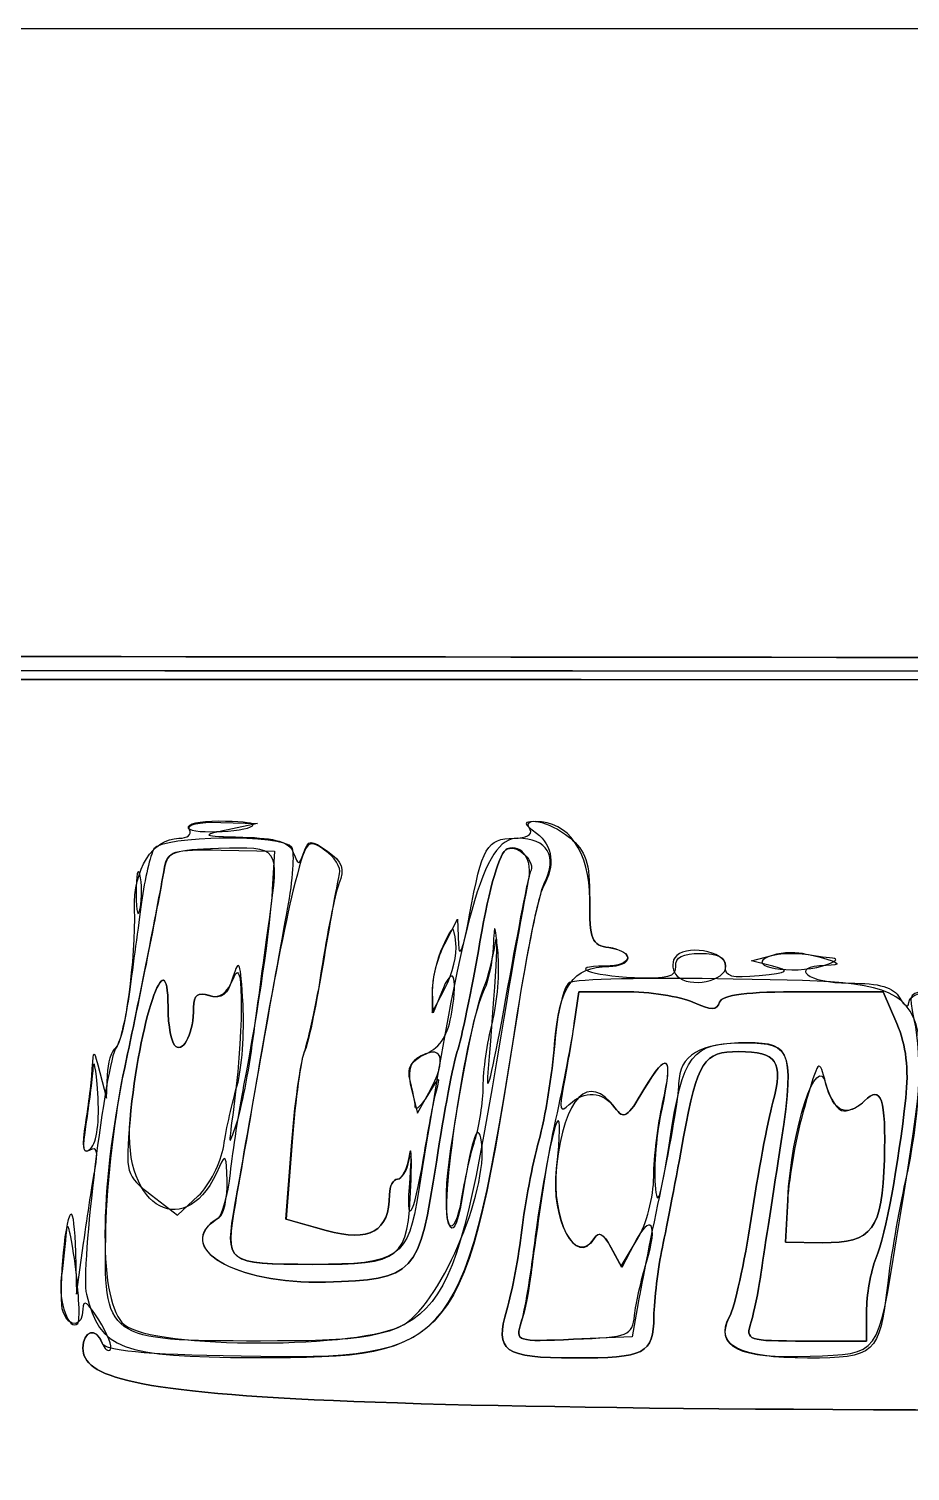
# Model space of a CAD drawing. Extents: x -50 to 355, y 0 to 300.
# Drawn here: x 127 to 158, y 248.9 to 299.6 of the extents above; entities that cross this region are included whole.
import ezdxf

# ---------------------------------------------------------------- set-up
doc = ezdxf.new("R2010")
doc.units = 0
doc.layers.get('0').update_dxf_attribs({"linetype": 'CONTINUOUS'})

msp = doc.modelspace()

# ---------------------------------------------------------------- linework, layer by layer
at = {"color": 7}
msp.add_lwpolyline([(-4.631827, 149.643706), (-4.631827, -0.356294), (145.368173, -0.356294), (295.368173, -0.356294), (295.368173, 149.643706), (295.368173, 299.643706), (145.368173, 299.643706), (-4.631827, 299.643706)], close=True, dxfattribs=at)
for points in [[(246.054172, 276.259456), (244.818173, 276.993706), (146.118173, 277.038706)], [(146.118173, 277.038706), (244.818173, 276.993706), (246.054173, 276.259456)], [(146.418172, 276.735706), (244.518172, 276.693706), (245.831423, 275.938456)], [(245.831422, 275.938456), (244.518172, 276.693706), (146.418173, 276.735706)], [(133.725172, 271.703956), (135.018172, 271.664956), (133.968173, 271.443706)], [(133.738672, 270.728956), (135.618173, 270.693706), (135.537172, 269.343706)], [(141.616672, 267.434206), (142.064422, 268.293706), (142.099672, 267.393706)], [(153.168172, 266.636956), (152.418172, 266.831206), (153.182422, 267.027706)], [(141.169672, 265.758706), (141.171922, 264.993706), (141.633922, 265.880206)], [(141.493673, 265.712206), (141.206422, 264.993706), (141.186922, 265.784206)], [(147.935423, 265.743706), (146.331172, 265.743706), (146.166922, 264.618706)], [(146.177422, 264.618706), (146.331172, 265.743706), (147.935422, 265.743706)], [(154.239172, 265.743706), (157.059922, 265.743706), (157.538422, 264.618706)], [(157.538423, 264.618706), (157.059923, 265.743706), (154.239173, 265.743706)], [(129.468172, 262.893706), (129.696922, 261.993706), (129.732922, 262.800706)], [(140.443672, 262.299706), (140.653673, 261.462706), (141.050423, 262.178206)], [(137.436922, 257.338456), (136.021672, 257.734456), (136.215172, 260.314456)], [(136.236923, 260.462956), (136.029923, 257.732206), (137.441423, 257.336956)], [(131.279423, 258.581956), (132.201173, 257.870206), (132.930173, 258.554956)], [(153.693173, 258.406456), (153.618172, 256.919956), (154.914173, 256.906456)], [(154.914173, 256.906456), (153.618173, 256.919956), (153.693173, 258.406456)], [(147.464423, 256.751206), (147.824422, 256.077706), (148.396672, 257.018206)], [(128.604922, 256.568956), (128.641672, 255.093706), (128.892922, 256.893706)], [(148.280422, 256.867456), (147.846172, 256.037956), (147.474922, 256.730956)], [(148.426672, 254.793706), (148.218172, 253.593706), (146.154172, 253.504456)], [(156.468172, 254.474206), (156.468172, 253.443706), (154.332922, 253.443706)], [(154.332923, 253.443706), (156.468173, 253.443706), (156.468173, 254.474206)]]:
    msp.add_lwpolyline(points, dxfattribs=at)
for points in [[(47.568172, 277.498456), (48.908423, 277.668706), (243.580672, 277.466956), (244.824173, 277.294456)], [(244.824173, 277.294456), (243.580672, 277.466956), (48.908423, 277.668706), (47.568172, 277.498456)], [(43.798672, 275.189956), (45.825172, 277.216456), (38.706922, 277.088206), (146.118173, 277.038706)], [(146.118173, 277.038706), (78.679672, 277.069456), (47.046172, 276.985456), (46.243673, 276.772456)], [(146.418173, 276.735706), (92.463172, 276.758956), (47.845672, 276.675706), (47.268173, 276.550456)], [(47.268173, 276.550456), (47.845672, 276.675706), (92.463172, 276.758956), (146.418172, 276.735706)], [(133.650172, 271.743706), (132.980422, 271.743706), (132.499672, 271.634956), (132.582172, 271.501456)], [(132.618172, 271.443706), (132.504172, 271.628206), (132.930922, 271.728706), (133.725172, 271.703956)], [(134.868172, 271.626706), (134.868172, 271.691206), (134.319922, 271.743706), (133.650172, 271.743706)], [(144.618172, 271.443706), (144.297922, 271.961956), (145.269172, 271.769956), (146.010172, 271.168456)], [(144.810172, 271.733956), (144.369922, 271.725706), (144.373672, 271.682206), (144.843172, 271.325956)], [(146.718172, 268.993456), (146.718172, 270.673456), (145.963672, 271.756456), (144.810172, 271.733956)], [(136.229422, 270.825706), (135.943672, 271.287706), (131.661922, 271.237456), (131.370172, 270.768706)], [(132.252922, 271.143706), (132.555922, 271.143706), (132.720172, 271.278706), (132.618172, 271.443706)], [(132.582172, 271.501456), (132.726172, 271.269706), (134.868172, 271.385956), (134.868172, 271.626706)], [(133.968173, 271.443706), (132.994673, 271.238956), (133.032922, 271.219456), (134.502923, 271.183456)], [(134.502923, 271.183456), (135.684172, 271.153456), (136.136422, 271.015456), (136.280422, 270.640456)], [(144.053423, 271.143706), (144.477172, 271.143706), (144.723172, 271.274206), (144.618172, 271.443706)], [(144.843172, 271.325956), (145.431172, 270.879706), (145.513672, 270.191956), (145.072672, 269.414956)], [(130.686922, 268.652206), (130.641922, 270.044206), (131.332672, 271.143706), (132.252922, 271.143706)], [(131.370172, 270.768706), (131.241173, 270.562456), (131.044672, 269.718706), (130.932923, 268.893706)], [(133.645672, 270.785206), (132.087922, 270.742456), (131.838172, 270.654706), (131.742922, 270.114706)], [(131.746672, 270.128956), (131.848672, 270.701206), (132.046672, 270.761206), (133.738672, 270.728956)], [(135.435923, 268.281706), (135.795922, 270.875956), (135.817672, 270.845206), (133.645672, 270.785206)], [(136.080172, 268.650706), (136.270672, 269.671456), (136.337422, 270.650206), (136.229422, 270.825706)], [(137.379922, 270.730456), (136.760423, 271.155706), (136.727422, 271.112956), (136.268422, 269.280706)], [(136.650172, 270.642706), (136.811422, 271.102456), (136.887923, 271.106956), (137.487173, 270.686956)], [(137.910922, 269.892706), (137.970172, 270.112456), (137.730922, 270.488956), (137.379922, 270.730456)], [(137.487173, 270.686956), (138.009173, 270.320956), (138.092422, 270.082456), (137.886173, 269.541706)], [(144.171172, 271.143706), (142.974922, 271.143706), (142.241422, 268.522456), (140.690422, 258.693706)], [(142.490422, 268.448206), (142.925423, 270.840706), (143.100922, 271.143706), (144.053423, 271.143706)], [(142.854172, 267.502456), (143.196922, 269.478706), (143.545672, 270.668956), (143.811172, 270.770956)], [(143.811172, 270.770956), (143.545672, 270.668956), (143.196922, 269.478706), (142.854173, 267.502456)], [(144.552922, 269.635456), (144.740422, 270.350956), (144.334673, 270.971956), (143.811172, 270.770956)], [(143.811172, 270.770956), (144.211672, 270.924706), (144.837922, 270.299206), (144.626422, 269.957206)], [(145.117672, 269.548456), (145.605922, 270.515956), (145.233172, 271.143706), (144.171172, 271.143706)], [(146.010172, 271.168456), (146.593672, 270.694456), (146.718172, 270.312706), (146.718172, 268.993456)], [(130.874422, 269.872456), (130.799422, 270.158956), (130.740172, 269.853706), (130.743922, 269.193706)], [(136.280422, 270.640456), (136.460422, 270.170956), (136.484422, 270.170956), (136.650172, 270.642706)], [(130.341172, 263.075956), (130.882672, 265.613956), (131.436922, 268.393456), (131.746672, 270.128956)], [(131.742922, 270.114706), (131.453422, 268.478956), (130.886422, 265.630456), (130.341172, 263.075956)], [(130.880422, 268.672456), (130.952422, 269.045206), (130.949422, 269.585206), (130.874422, 269.872456)], [(137.373172, 266.943706), (137.610172, 268.346206), (137.851672, 269.672956), (137.910922, 269.892706)], [(144.626422, 269.957206), (144.570172, 269.865706), (144.106672, 267.294706), (143.596672, 264.242956)], [(130.743922, 269.193706), (130.746922, 268.533706), (130.808423, 268.298956), (130.880422, 268.672456)], [(135.537172, 269.343706), (135.452422, 267.922456), (135.055672, 265.205206), (134.529922, 262.443706)], [(136.268422, 269.280706), (136.008172, 268.242706), (135.508672, 265.706206), (135.158422, 263.643706)], [(137.886173, 269.541706), (137.743673, 269.165956), (137.464673, 267.785956), (137.266673, 266.475706)], [(143.694172, 265.093456), (144.088672, 267.293956), (144.474922, 269.337706), (144.552922, 269.635456)], [(145.072672, 269.414956), (144.909922, 269.128456), (144.504172, 267.138706), (144.171922, 264.993706)], [(144.177172, 264.993706), (144.513172, 267.138706), (144.936172, 269.188456), (145.117672, 269.548456)], [(130.025422, 263.767456), (130.340422, 263.961706), (130.743172, 266.935456), (130.686922, 268.652206)], [(130.932923, 268.893706), (130.821922, 268.068706), (130.630673, 266.651206), (130.508422, 265.743706)], [(135.126172, 263.343706), (135.460672, 265.241206), (135.890422, 267.629206), (136.080172, 268.650706)], [(147.393172, 267.297706), (146.789422, 267.383206), (146.718172, 267.563206), (146.718172, 268.993456)], [(146.718172, 268.993456), (146.718172, 267.563206), (146.789422, 267.383206), (147.393172, 267.297706)], [(134.865923, 264.093706), (135.020422, 265.248706), (135.276923, 267.133456), (135.435923, 268.281706)], [(142.099672, 267.393706), (142.120673, 266.862706), (142.281172, 267.294706), (142.490422, 268.448206)], [(143.383672, 267.393706), (143.526922, 268.341706), (143.391922, 265.937206), (143.130922, 262.893706)], [(143.490172, 267.112456), (143.379172, 268.191706), (143.364922, 268.208956), (143.318422, 267.314956)], [(130.531672, 261.243706), (130.839923, 264.693706), (131.868172, 267.745456), (131.868172, 265.211206)], [(131.868173, 265.211206), (131.868173, 267.745456), (130.839923, 264.693706), (130.531673, 261.243706)], [(142.007422, 267.451456), (141.920422, 268.121956), (141.909922, 268.118956), (141.543172, 267.330706)], [(134.191672, 266.267206), (134.553922, 267.146956), (134.525422, 264.086956), (134.146672, 261.393706)], [(141.543172, 267.330706), (141.336922, 266.886706), (141.168922, 266.179456), (141.169672, 265.758706)], [(141.186922, 265.784206), (141.176423, 266.219206), (141.369922, 266.961706), (141.616672, 267.434206)], [(141.633922, 265.880206), (141.888172, 266.367706), (142.056172, 267.074956), (142.007422, 267.451456)], [(142.056172, 263.643706), (142.197922, 264.056206), (142.557172, 265.792456), (142.854172, 267.502456)], [(142.854173, 267.502456), (142.557172, 265.792456), (142.197923, 264.056206), (142.056173, 263.643706)], [(142.995922, 265.893706), (143.133922, 266.223706), (143.308673, 266.898706), (143.383672, 267.393706)], [(143.318422, 267.314956), (143.290672, 266.776456), (143.148172, 266.101456), (143.001922, 265.814956)], [(143.289922, 264.654706), (143.466173, 265.356706), (143.556922, 266.462956), (143.490172, 267.112456)], [(147.393172, 267.297706), (148.338172, 267.163456), (148.238422, 266.643706), (147.267922, 266.643706)], [(148.068172, 266.922706), (148.068172, 267.076456), (147.764422, 267.245206), (147.393172, 267.297706)], [(151.518172, 266.643706), (151.518172, 267.188206), (150.018172, 267.429706), (149.712922, 266.934706)], [(154.218173, 267.083956), (153.888172, 267.156706), (153.351923, 267.108706), (153.026423, 266.977456)], [(153.182422, 267.027706), (153.602422, 267.135706), (154.344922, 267.105706), (154.832422, 266.960206)], [(134.508923, 265.293706), (134.424173, 266.816956), (134.369423, 266.965456), (134.153423, 266.259706)], [(136.674922, 263.643706), (136.821922, 264.056206), (137.136172, 265.541206), (137.373172, 266.943706)], [(141.865673, 265.026706), (142.083923, 266.373706), (141.896423, 266.719456), (141.493673, 265.712206)], [(145.484422, 263.897956), (145.644172, 265.936456), (146.117422, 266.615956), (147.393172, 266.633956)], [(147.267922, 266.643706), (145.879672, 266.643706), (146.739922, 266.306206), (148.293922, 266.241706)], [(147.393172, 266.633956), (147.764422, 266.639206), (148.068172, 266.768956), (148.068172, 266.922706)], [(148.293922, 266.241706), (149.462422, 266.192956), (149.772172, 266.276956), (149.748172, 266.636956)], [(149.712922, 266.934706), (149.595923, 266.745706), (149.634923, 266.456956), (149.799923, 266.291956)], [(149.748172, 266.636956), (149.727922, 266.951206), (149.998672, 267.093706), (150.618172, 267.093706)], [(149.799923, 266.291956), (150.236423, 265.855456), (151.518172, 266.117206), (151.518172, 266.643706)], [(150.618172, 267.093706), (151.234672, 267.093706), (151.508422, 266.950456), (151.488172, 266.639956)], [(151.488172, 266.639956), (151.464922, 266.285206), (151.725922, 266.214706), (152.688172, 266.315206)], [(153.026423, 266.977456), (152.152672, 266.624956), (153.867173, 266.332456), (154.927673, 266.652706)], [(152.688172, 266.315206), (153.738922, 266.424706), (153.808672, 266.471956), (153.168172, 266.636956)], [(155.043172, 266.669206), (153.675922, 266.617456), (154.418422, 266.043706), (155.853172, 266.043706)], [(155.268172, 266.921956), (155.020672, 266.938456), (154.548173, 267.011206), (154.218173, 267.083956)], [(154.832422, 266.960206), (155.572672, 266.738956), (155.607172, 266.690956), (155.043172, 266.669206)], [(154.927673, 266.652706), (155.361922, 266.784706), (155.515672, 266.905456), (155.268172, 266.921956)], [(133.309672, 265.612456), (133.702673, 265.487206), (133.944172, 265.666456), (134.191672, 266.267206)], [(134.153423, 266.259706), (133.959173, 265.622956), (133.764173, 265.467706), (133.333673, 265.604956)], [(137.266673, 266.475706), (137.068673, 265.165456), (136.802423, 263.891206), (136.674923, 263.643706)], [(151.768672, 266.189206), (148.793422, 266.241706), (146.196172, 266.184706), (145.997422, 266.061706)], [(157.529422, 257.043706), (159.039922, 266.350456), (159.225172, 266.056456), (151.768672, 266.189206)], [(130.508422, 265.743706), (130.385423, 264.836206), (130.178423, 263.956456), (130.047922, 263.788456)], [(132.768172, 265.188706), (132.768172, 265.625956), (132.911423, 265.738456), (133.309672, 265.612456)], [(133.333673, 265.604956), (132.909173, 265.739206), (132.768173, 265.635706), (132.768173, 265.188706)], [(143.001922, 265.814956), (142.367422, 264.574456), (141.375173, 257.924956), (141.765173, 257.529706)], [(141.766672, 259.743706), (142.108672, 262.282456), (142.678672, 265.137706), (142.995922, 265.893706)], [(145.997422, 266.061706), (145.798673, 265.938706), (145.568422, 264.973456), (145.485923, 263.915956)], [(147.935422, 265.743706), (148.818173, 265.743706), (149.907173, 265.576456), (150.354922, 265.372456)], [(150.354923, 265.372456), (149.907173, 265.576456), (148.818173, 265.743706), (147.935423, 265.743706)], [(151.294672, 265.372456), (151.380922, 265.632706), (152.263672, 265.743706), (154.239172, 265.743706)], [(154.239173, 265.743706), (152.263673, 265.743706), (151.380923, 265.632706), (151.294673, 265.372456)], [(155.853172, 266.043706), (156.951172, 266.043706), (157.418422, 265.906456), (157.644172, 265.518706)], [(158.797672, 265.743706), (157.963672, 265.743706), (157.931422, 265.695706), (158.136922, 264.768706)], [(157.959172, 265.368706), (157.964422, 265.574956), (158.328922, 265.743706), (158.769922, 265.743706)], [(131.868172, 265.211206), (131.868172, 264.533956), (131.988923, 263.904706), (132.136672, 263.813206)], [(132.136673, 263.813206), (131.988923, 263.904706), (131.868173, 264.533956), (131.868173, 265.211206)], [(132.136672, 263.813206), (132.446422, 263.621206), (132.768172, 264.321706), (132.768172, 265.188706)], [(132.768173, 265.188706), (132.768173, 264.321706), (132.446423, 263.621206), (132.136673, 263.813206)], [(134.301923, 262.443706), (134.469922, 263.021206), (134.563672, 264.303706), (134.508923, 265.293706)], [(143.130922, 262.893706), (143.046172, 261.903706), (143.299672, 262.893706), (143.694172, 265.093456)], [(150.354922, 265.372456), (151.003672, 265.076956), (151.195673, 265.076956), (151.294672, 265.372456)], [(151.294673, 265.372456), (151.195673, 265.076956), (151.003673, 265.076956), (150.354923, 265.372456)], [(157.644172, 265.518706), (157.813672, 265.227706), (157.953922, 265.160956), (157.959172, 265.368706)], [(144.171922, 264.993706), (142.319422, 253.051456), (142.092922, 252.770206), (134.442922, 252.907456)], [(134.915422, 252.862456), (142.052422, 252.839206), (142.332172, 253.205206), (144.177172, 264.993706)], [(140.954423, 263.560456), (141.471173, 263.795206), (141.734422, 264.219706), (141.865673, 265.026706)], [(142.968172, 262.406956), (142.968172, 262.940956), (143.112923, 263.952706), (143.289922, 264.654706)], [(145.530172, 261.243706), (145.800922, 262.481206), (146.092672, 263.999956), (146.177422, 264.618706)], [(146.166922, 264.618706), (146.076173, 263.999956), (145.911173, 263.021206), (145.800173, 262.443706)], [(157.538422, 264.618706), (157.864672, 263.850706), (157.963672, 263.018206), (157.850422, 261.993706)], [(157.850423, 261.993706), (157.963673, 263.018206), (157.864673, 263.850706), (157.538423, 264.618706)], [(158.136922, 264.768706), (158.442172, 263.394706), (158.327422, 261.245206), (157.833172, 259.062706)], [(134.281673, 261.093706), (134.448922, 261.588706), (134.712173, 262.938706), (134.865923, 264.093706)], [(143.596672, 264.242956), (141.810922, 253.553956), (141.726172, 253.446706), (135.126172, 253.444456)], [(130.047922, 263.788456), (129.663172, 263.294206), (128.773672, 255.961456), (128.992672, 255.089956)], [(129.200422, 263.043706), (129.236422, 263.740456), (129.255172, 263.729956), (129.468172, 262.893706)], [(129.732922, 262.800706), (129.752422, 263.244706), (129.883672, 263.679706), (130.025422, 263.767456)], [(135.158422, 263.643706), (134.808172, 261.581206), (134.394172, 259.177456), (134.238172, 258.301456)], [(136.215172, 260.314456), (136.320922, 261.732706), (136.528672, 263.231206), (136.674922, 263.643706)], [(136.674923, 263.643706), (136.548173, 263.396206), (136.350923, 261.965206), (136.236923, 260.462956)], [(140.394173, 262.611706), (140.271923, 263.064706), (140.421173, 263.317456), (140.954423, 263.560456)], [(141.050423, 262.178206), (141.732172, 263.408956), (141.537172, 263.963956), (140.625923, 263.385706)], [(141.318172, 259.743706), (141.582172, 261.476206), (141.914422, 263.231206), (142.056172, 263.643706)], [(142.056173, 263.643706), (141.914423, 263.231206), (141.582172, 261.476206), (141.318173, 259.743706)], [(145.485923, 263.915956), (145.403422, 262.858456), (145.152173, 261.318706), (144.927172, 260.493706)], [(144.927172, 260.493706), (145.152172, 261.318706), (145.403422, 262.850956), (145.484422, 263.897956)], [(149.286172, 261.808456), (149.681422, 263.522206), (149.452673, 263.690956), (148.628422, 262.294456)], [(148.628423, 262.294456), (149.475923, 263.730706), (149.664923, 263.524456), (149.254673, 261.611956)], [(149.535923, 260.493706), (150.011423, 263.566456), (150.300923, 263.943706), (152.184923, 263.943706)], [(152.257672, 263.943706), (150.604672, 263.943706), (149.871922, 263.506456), (149.852422, 262.508206)], [(151.968172, 263.634706), (150.737422, 263.634706), (150.515422, 263.291956), (150.027922, 260.633956)], [(150.027922, 260.633956), (150.515422, 263.291956), (150.737422, 263.634706), (151.968172, 263.634706)], [(153.172672, 261.859456), (153.555172, 263.282206), (153.316672, 263.634706), (151.968172, 263.634706)], [(151.968172, 263.634706), (153.316672, 263.634706), (153.555172, 263.282206), (153.172672, 261.859456)], [(152.184923, 263.943706), (153.896423, 263.943706), (153.971423, 263.675956), (153.359423, 259.781956)], [(153.359422, 259.781956), (153.966172, 263.642206), (153.886672, 263.943706), (152.257672, 263.943706)], [(153.693173, 258.406456), (153.820673, 260.930956), (154.728923, 263.690206), (155.039423, 262.493206)], [(129.390922, 262.175956), (129.329423, 263.065456), (129.252923, 263.456206), (129.220672, 263.043706)], [(130.341172, 263.075956), (129.420922, 258.762706), (129.414172, 254.762206), (130.326172, 254.020456)], [(129.678922, 257.426956), (129.712672, 258.983956), (130.010422, 261.525706), (130.341172, 263.075956)], [(134.235922, 258.301456), (134.390422, 259.177456), (134.790922, 261.446206), (135.126172, 263.343706)], [(140.625923, 263.385706), (140.364172, 263.219956), (140.303423, 262.858456), (140.443672, 262.299706)], [(155.039422, 262.493206), (154.795672, 263.433706), (154.788172, 263.425456), (154.280422, 261.668206)], [(128.967922, 261.122206), (129.074422, 261.766456), (129.178672, 262.631206), (129.200422, 263.043706)], [(129.220672, 263.043706), (129.187673, 262.631206), (129.078172, 261.753706), (128.976173, 261.093706)], [(140.574923, 261.693706), (140.566673, 261.858706), (140.485673, 262.271956), (140.394173, 262.611706)], [(141.319673, 262.247956), (141.468923, 262.803706), (141.429923, 262.789456), (141.041423, 262.143706)], [(147.608423, 261.656206), (146.685923, 262.917706), (145.817423, 262.045456), (145.550423, 259.591456)], [(129.146423, 260.225956), (129.366173, 260.431456), (129.459923, 261.176206), (129.390922, 262.175956)], [(133.827173, 260.316706), (133.919422, 260.909206), (134.133173, 261.866206), (134.301923, 262.443706)], [(134.529922, 262.443706), (134.357422, 261.536206), (134.142922, 260.149456), (134.053672, 259.362706)], [(141.041423, 262.143706), (140.792423, 261.731206), (140.583173, 261.528706), (140.574923, 261.693706)], [(140.865923, 259.881706), (141.020423, 260.827456), (141.224423, 261.892456), (141.319673, 262.247956)], [(142.677172, 260.514706), (142.836922, 261.021706), (142.968172, 261.872956), (142.968172, 262.406956)], [(145.800173, 262.443706), (145.634423, 261.581206), (145.668923, 261.460456), (145.992923, 261.768706)], [(145.992923, 261.768706), (146.535173, 262.283956), (147.182423, 262.238956), (147.608423, 261.656206)], [(148.628422, 262.294456), (148.047172, 261.308956), (147.920423, 261.229456), (147.608423, 261.656206)], [(147.608423, 261.656206), (147.920423, 261.229456), (148.047173, 261.308956), (148.628423, 262.294456)], [(149.852422, 262.508206), (149.843422, 262.060456), (149.565922, 260.411206), (149.235922, 258.843706)], [(156.402922, 261.898456), (155.793922, 261.289456), (155.295172, 261.506956), (155.039422, 262.493206)], [(155.039423, 262.493206), (155.174422, 261.971206), (155.457172, 261.543706), (155.666423, 261.543706)], [(157.099672, 259.835206), (157.158922, 261.968956), (156.985672, 262.481206), (156.402922, 261.898456)], [(156.402922, 261.898456), (156.985672, 262.481206), (157.158923, 261.968956), (157.099672, 259.835206)], [(145.550422, 259.516456), (145.828672, 261.978706), (145.516672, 261.656206), (145.116922, 259.068706)], [(149.254673, 261.611956), (149.075423, 260.776456), (148.971923, 259.575706), (149.023673, 258.943456)], [(148.975672, 259.226206), (148.979422, 259.922956), (149.118922, 261.085456), (149.286172, 261.808456)], [(152.405422, 257.757706), (152.638672, 259.314706), (152.984422, 261.160456), (153.172672, 261.859456)], [(153.172672, 261.859456), (152.984422, 261.160456), (152.638672, 259.314706), (152.405422, 257.757706)], [(154.280422, 261.668206), (153.998422, 260.692456), (153.734422, 259.224706), (153.693173, 258.406456)], [(155.666423, 261.543706), (155.876422, 261.543706), (156.207922, 261.703456), (156.402922, 261.898456)], [(157.850422, 261.993706), (157.584172, 259.578706), (157.150672, 257.257456), (156.797422, 256.349206)], [(156.797423, 256.349206), (157.150673, 257.257456), (157.584173, 259.578706), (157.850423, 261.993706)], [(129.117172, 260.162206), (128.871173, 260.009956), (128.829172, 260.281456), (128.967922, 261.122206)], [(128.976173, 261.093706), (128.833673, 260.174956), (128.873423, 259.971706), (129.146423, 260.225956)], [(133.684672, 259.593706), (132.563423, 256.853956), (130.247422, 258.065206), (130.531672, 261.243706)], [(130.531673, 261.243706), (130.360672, 259.335706), (130.377173, 259.278706), (131.279423, 258.581956)], [(134.146672, 261.393706), (133.989922, 260.283706), (134.000423, 260.261206), (134.281673, 261.093706)], [(142.881922, 260.599456), (142.752172, 261.143956), (142.544422, 260.468206), (142.214422, 258.429706)], [(144.783172, 256.893706), (144.922672, 258.048706), (145.258672, 260.006206), (145.530172, 261.243706)], [(140.178922, 254.031706), (141.546922, 254.865706), (143.258422, 259.024456), (142.881922, 260.599456)], [(142.206172, 258.429706), (142.305173, 259.070206), (142.516672, 260.008456), (142.677172, 260.514706)], [(150.027922, 260.633956), (149.771422, 259.236706), (149.433922, 257.486206), (149.277922, 256.743706)], [(149.277922, 256.743706), (149.433922, 257.486206), (149.771422, 259.236706), (150.027922, 260.633956)], [(129.301672, 259.533706), (129.411172, 260.115706), (129.354173, 260.308456), (129.117172, 260.162206)], [(132.930173, 258.554956), (133.331423, 258.931456), (133.734172, 259.724206), (133.827173, 260.316706)], [(133.949422, 259.086706), (133.934422, 259.959706), (133.878173, 260.066956), (133.684672, 259.593706)], [(140.418922, 258.920956), (140.459422, 259.950706), (140.432422, 260.422456), (140.360422, 259.968706)], [(140.360423, 259.818706), (140.433923, 260.189956), (140.442173, 259.896706), (140.379173, 259.167706)], [(144.327922, 257.343706), (144.432922, 258.251206), (144.702922, 259.668706), (144.927172, 260.493706)], [(144.927172, 260.493706), (144.702922, 259.668706), (144.432923, 258.251206), (144.327922, 257.343706)], [(149.023673, 258.943456), (149.096423, 258.055456), (149.213423, 258.407956), (149.535923, 260.493706)], [(128.892922, 256.893706), (129.030922, 257.883706), (129.215422, 259.071706), (129.301672, 259.533706)], [(137.418172, 255.518956), (140.569672, 255.608956), (140.712172, 255.763456), (141.318172, 259.743706)], [(141.318173, 259.743706), (140.712173, 255.763456), (140.569672, 255.608956), (137.418172, 255.518956)], [(140.360422, 259.968706), (140.287672, 259.514956), (140.102422, 259.143706), (139.947922, 259.143706)], [(139.947923, 259.143706), (140.102422, 259.143706), (140.287673, 259.447456), (140.360423, 259.818706)], [(140.379173, 259.167706), (140.223173, 257.343706), (140.525423, 257.787706), (140.865923, 259.881706)], [(142.214422, 258.429706), (141.893422, 256.445206), (141.484672, 257.646706), (141.766672, 259.743706)], [(146.874922, 257.054206), (146.246422, 256.037206), (145.345672, 257.711206), (145.550422, 259.516456)], [(145.550423, 259.591456), (145.346423, 257.714206), (146.232922, 256.016206), (146.874922, 257.054206)], [(152.733172, 255.693706), (152.802172, 256.188706), (153.083422, 258.028456), (153.359422, 259.781956)], [(153.359423, 259.781956), (153.083423, 258.028456), (152.802173, 256.188706), (152.733173, 255.693706)], [(154.914173, 256.906456), (156.671423, 256.889206), (157.032173, 257.372956), (157.099672, 259.835206)], [(157.099672, 259.835206), (157.032173, 257.372956), (156.671423, 256.889206), (154.914173, 256.906456)], [(134.053672, 259.362706), (133.963672, 258.575206), (133.773172, 257.858206), (133.629172, 257.769706)], [(133.668172, 257.793706), (133.833172, 257.895706), (133.959923, 258.477706), (133.949422, 259.086706)], [(139.947922, 259.143706), (139.794172, 259.143706), (139.668172, 258.899206), (139.668172, 258.600706)], [(139.668173, 258.600706), (139.668173, 258.899206), (139.794173, 259.143706), (139.947923, 259.143706)], [(145.116922, 259.068706), (144.931672, 257.872456), (144.724672, 256.421206), (144.655672, 255.843706)], [(148.396672, 257.018206), (148.714673, 257.541706), (148.971172, 258.519706), (148.975672, 259.226206)], [(157.833172, 259.062706), (157.600672, 258.034456), (157.316422, 256.383706), (157.202422, 255.393706)], [(136.949422, 256.143706), (140.122672, 256.143706), (140.316172, 256.298956), (140.418922, 258.920956)], [(140.690422, 258.693706), (140.322172, 256.361956), (140.004922, 256.143706), (136.978672, 256.143706)], [(139.668172, 258.600706), (139.668172, 257.305456), (138.968422, 256.909456), (137.436922, 257.338456)], [(137.441423, 257.336956), (138.967673, 256.909456), (139.668173, 257.306956), (139.668173, 258.600706)], [(149.235922, 258.843706), (148.905172, 257.276206), (148.541422, 255.453706), (148.426672, 254.793706)], [(128.445173, 257.918956), (128.512673, 257.987206), (128.584673, 257.379706), (128.604922, 256.568956)], [(134.238172, 258.301456), (133.859422, 256.177456), (133.901422, 256.143706), (136.949422, 256.143706)], [(136.978672, 256.143706), (133.899922, 256.143706), (133.860172, 256.175206), (134.235922, 258.301456)], [(141.765173, 257.529706), (141.914423, 257.378956), (142.103423, 257.765956), (142.206172, 258.429706)], [(148.721422, 256.220206), (149.142922, 257.600956), (148.872922, 257.997706), (148.280422, 256.867456)], [(128.169173, 254.469706), (128.001172, 254.906956), (128.224672, 257.694706), (128.445173, 257.918956)], [(128.594423, 256.157206), (128.457173, 257.222206), (128.317673, 257.756206), (128.286173, 257.343706)], [(133.629172, 257.769706), (131.988922, 256.755706), (134.224672, 255.428206), (137.418172, 255.518956)], [(137.418172, 255.518956), (134.186422, 255.426706), (131.991922, 256.757956), (133.668172, 257.793706)], [(151.635922, 254.284456), (151.825672, 254.637706), (152.171422, 256.200706), (152.405422, 257.757706)], [(152.405422, 257.757706), (152.171422, 256.200706), (151.825672, 254.637706), (151.635922, 254.284456)], [(128.286173, 257.343706), (128.253922, 256.931206), (128.174422, 256.188706), (128.108423, 255.693706)], [(135.126172, 253.444456), (129.660922, 253.442956), (129.594172, 253.491706), (129.678922, 257.426956)], [(143.798422, 254.545456), (143.984422, 255.176956), (144.222922, 256.436206), (144.327922, 257.343706)], [(144.327922, 257.343706), (144.222922, 256.436206), (143.984422, 255.176956), (143.798423, 254.545456)], [(146.874922, 257.054206), (147.037672, 257.318206), (147.207173, 257.231956), (147.464423, 256.751206)], [(147.474922, 256.730956), (147.210922, 257.224456), (147.037672, 257.317456), (146.874922, 257.054206)], [(154.485172, 252.906706), (156.954172, 253.010206), (156.852172, 252.871456), (157.529422, 257.043706)], [(144.309922, 254.104456), (144.430672, 254.483206), (144.643672, 255.738706), (144.783172, 256.893706)], [(149.277922, 256.743706), (149.121922, 256.001206), (148.988422, 254.901706), (148.980922, 254.300956)], [(148.980922, 254.300956), (148.988422, 254.901706), (149.121922, 256.001206), (149.277922, 256.743706)], [(128.690423, 254.066206), (128.775923, 254.150956), (128.732423, 255.092206), (128.594423, 256.157206)], [(148.298422, 254.343706), (148.341922, 254.756206), (148.532422, 255.600706), (148.721422, 256.220206)], [(156.797422, 256.349206), (156.615922, 255.884956), (156.468172, 255.041206), (156.468172, 254.474206)], [(156.468173, 254.474206), (156.468173, 255.041206), (156.615923, 255.884956), (156.797423, 256.349206)], [(128.108423, 255.693706), (127.993672, 254.821456), (128.376172, 253.751206), (128.690423, 254.066206)], [(144.655672, 255.843706), (144.586672, 255.266206), (144.431422, 254.483206), (144.310672, 254.104456)], [(152.403922, 254.118706), (152.516422, 254.489956), (152.664922, 255.198706), (152.733172, 255.693706)], [(152.733173, 255.693706), (152.664923, 255.198706), (152.516423, 254.489956), (152.403923, 254.118706)], [(129.428423, 254.193706), (129.039922, 254.822206), (128.871173, 254.935456), (128.869672, 254.568706)], [(128.992672, 255.089956), (129.482422, 253.138456), (130.174672, 252.878206), (134.915422, 252.862456)], [(157.202422, 255.393706), (156.924172, 252.985456), (156.767422, 252.843706), (154.388422, 252.843706)], [(128.869672, 254.568706), (128.868172, 253.937956), (128.397922, 253.871956), (128.169173, 254.469706)], [(146.168422, 252.848206), (143.679172, 252.854206), (143.365672, 253.079206), (143.798422, 254.545456)], [(143.798423, 254.545456), (143.365673, 253.079206), (143.679172, 252.854206), (146.168422, 252.848206)], [(129.543172, 253.368706), (129.351923, 253.942456), (128.868172, 253.814206), (128.868172, 253.190206)], [(128.868173, 253.190206), (128.868173, 253.815706), (129.348172, 253.940956), (129.552172, 253.368706)], [(129.836423, 253.143706), (129.918923, 253.226206), (129.735173, 253.698706), (129.428423, 254.193706)], [(130.326172, 254.020456), (131.390422, 253.154206), (138.753172, 253.162456), (140.178922, 254.031706)], [(146.154172, 253.504456), (144.121672, 253.415956), (144.093922, 253.424956), (144.309922, 254.104456)], [(144.310672, 254.104456), (144.093922, 253.424956), (144.121672, 253.415956), (146.154172, 253.504456)], [(146.154172, 253.504456), (148.107172, 253.589206), (148.222672, 253.634206), (148.298422, 254.343706)], [(148.980922, 254.300956), (148.965922, 252.990706), (148.677922, 252.842206), (146.168422, 252.848206)], [(146.168422, 252.848206), (148.677922, 252.842206), (148.965922, 252.990706), (148.980922, 254.300956)], [(151.635922, 254.284456), (151.082422, 253.248706), (152.003422, 252.803206), (154.485172, 252.906706)], [(154.388422, 252.843706), (151.984672, 252.843706), (151.110172, 253.301206), (151.635922, 254.284456)], [(154.332922, 253.443706), (152.258422, 253.443706), (152.203672, 253.462456), (152.403922, 254.118706)], [(152.403923, 254.118706), (152.203673, 253.462456), (152.258423, 253.443706), (154.332923, 253.443706)], [(128.868172, 253.190206), (128.868172, 251.192206), (135.757673, 250.921456), (184.578172, 251.006206)], [(184.578172, 251.006206), (135.757673, 250.921456), (128.868173, 251.192206), (128.868173, 253.190206)], [(134.442922, 252.907456), (130.952422, 252.970456), (129.634672, 253.094956), (129.543172, 253.368706)], [(129.552172, 253.368706), (129.625673, 253.162456), (129.753922, 253.061206), (129.836423, 253.143706)]]:
    msp.add_open_spline(points, degree=3, dxfattribs=at)

doc.saveas('drawing.dxf')
